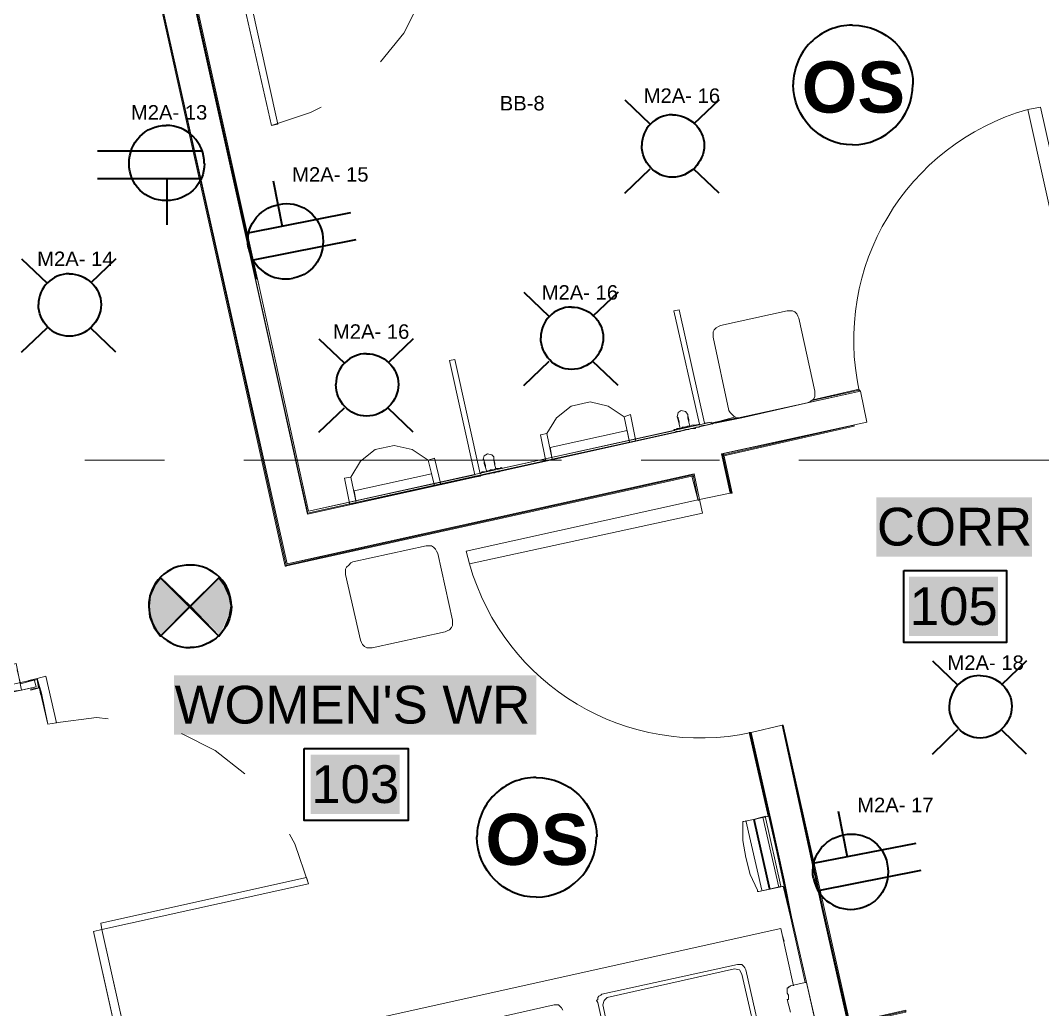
# Model space of a CAD drawing. Header units: millimetres. Extents: x 0.7 to 36.3, y 0.7 to 47.9.
# Drawn here: x 24.331 to 25.939, y 11.575 to 13.131 of the extents above; entities that cross this region are included whole.
import ezdxf

# ---------------------------------------------------------------- set-up
doc = ezdxf.new("R2010")
doc.units = ezdxf.units.MM
doc.header["$LTSCALE"] = 0.007
doc.linetypes.add('DASHEDX2', pattern=[38.1, 25.4, -12.7])
for name, color, linetype in [('PDF2_Geometry', 7, 'Continuous'), ('PDF2_Text', 100, 'DASHEDX2'), ('PDF_Text', 7, 'Continuous')]:
    doc.layers.add(name, color=color, linetype=linetype)
for name, color, linetype, true_color in [('PDF2_Solid Fills', 7, 'Continuous', 0x7f7f7f), ('PDF_Geometry', 7, 'Continuous', 0x777777), ('PDF_Solid Fills', 7, 'Continuous', 0xffffff)]:
    doc.layers.add(name, color=color, linetype=linetype, true_color=true_color)
doc.styles.add('PDF Arial', font='arial.ttf')
doc.styles.add('PDF ArialRoundedMT Bold', font='arialbd.ttf')

msp = doc.modelspace()

# ---------------------------------------------------------------- hatches: boundary and pattern name
at = {"layer": 'PDF2_Solid Fills', "transparency": 33554559}
for points in [[(24.5978, 12.2112), (24.5545, 12.2546), (24.5512, 12.2546), (24.5345, 12.2279), (24.5328, 12.2112), (24.5412, 12.1762), (24.5528, 12.1662)], [(24.6595, 12.2312), (24.6445, 12.2546), (24.6412, 12.2546), (24.5978, 12.2112), (24.6445, 12.1646), (24.6612, 12.2029)]]:
    msp.add_hatch(color=256, dxfattribs=at).paths.add_polyline_path(points)

# ---------------------------------------------------------------- linework, layer by layer
at = {"layer": 'PDF2_Geometry', "lineweight": 35}
for points in [[(24.4518, 12.9261), (24.6168, 12.9261)], [(24.4518, 12.8827), (24.6168, 12.8827)], [(24.5618, 12.8094), (24.5618, 12.8827)], [(24.7282, 12.8791), (24.7424, 12.8071)], [(24.8503, 12.8283), (24.6884, 12.7965)], [(24.8587, 12.7858), (24.6968, 12.754)], [(24.6428, 12.1629), (24.5512, 12.2546)], [(24.5512, 12.1629), (24.6428, 12.2546)], [(25.6172, 11.8874), (25.6314, 11.8155)], [(25.7393, 11.8367), (25.5774, 11.8049)], [(25.7476, 11.7942), (25.5858, 11.7623)]]:
    msp.add_lwpolyline(points, dxfattribs=at)
msp.add_lwpolyline([(24.6628, 12.2096, 0.413494), (24.5978, 12.2746, 0.423077), (24.5328, 12.2096, 0.413494), (24.5978, 12.1446)], format="xyb", dxfattribs=at)
for points in [[(24.5978, 12.2096), (24.5512, 12.2546), (24.5412, 12.2412), (24.5345, 12.2262), (24.5328, 12.2096), (24.5345, 12.1929), (24.5412, 12.1762), (24.5512, 12.1629)], [(24.5978, 12.2096), (24.6428, 12.1629), (24.6528, 12.1762), (24.6595, 12.1929), (24.6628, 12.2096), (24.6595, 12.2262), (24.6528, 12.2412), (24.6428, 12.2546)]]:
    msp.add_lwpolyline(points, close=True, dxfattribs=at)
for centre, radius, start, end in [((25.6399, 13.0305), 0.0932, 89.9056, 180.0944), ((25.639, 13.0314), 0.096, 270.6194, 359.3806), ((24.5604, 12.9063), 0.0597, 359.7603, 90.2397), ((24.7483, 12.7842), 0.0597, 190.8792, 281.3587), ((25.1423, 11.8472), 0.0932, 89.9056, 180.0944), ((25.1414, 11.8481), 0.096, 270.6194, 359.3806), ((25.6373, 11.7926), 0.0597, 190.8792, 281.3587)]:
    msp.add_arc(centre, radius, start, end, dxfattribs=at)
for points in [[(25.6401, 13.1236), (25.6917, 13.1236), (25.7351, 13.082), (25.7351, 13.0303)], [(25.6401, 12.9353), (25.5884, 12.9353), (25.5467, 12.9787), (25.5467, 13.0303)], [(24.5018, 12.9061), (24.5018, 12.9394), (24.5268, 12.9661), (24.5602, 12.9661)], [(24.5602, 12.8477), (24.5268, 12.8477), (24.5018, 12.8727), (24.5018, 12.9061)], [(24.6202, 12.9061), (24.6202, 12.8727), (24.5935, 12.8477), (24.5602, 12.8477)], [(24.6897, 12.773), (24.6832, 12.8057), (24.7046, 12.8353), (24.7373, 12.8418)], [(24.7373, 12.8418), (24.77, 12.8482), (24.7993, 12.8285), (24.8058, 12.7958)], [(24.8058, 12.7958), (24.8122, 12.7631), (24.7928, 12.7321), (24.7601, 12.7257)], [(24.6628, 12.2096), (24.6628, 12.1746), (24.6328, 12.1446), (24.5978, 12.1446)], [(25.1424, 11.9403), (25.1941, 11.9403), (25.2374, 11.8987), (25.2374, 11.847)], [(25.6262, 11.8501), (25.659, 11.8566), (25.6883, 11.8369), (25.6947, 11.8041)], [(25.1424, 11.752), (25.0908, 11.752), (25.0491, 11.7953), (25.0491, 11.847)], [(25.5786, 11.7813), (25.5722, 11.814), (25.5935, 11.8437), (25.6262, 11.8501)], [(25.6947, 11.8041), (25.7012, 11.7714), (25.6818, 11.7405), (25.6491, 11.734)]]:
    msp.add_open_spline(points, degree=3, dxfattribs=at)
at = {"layer": 'PDF_Geometry', "lineweight": 18}
msp.add_lwpolyline([(24.5173, 13.3178), (24.7507, 12.2762), (24.7973, 12.2862), (25.3906, 12.4178), (25.399, 12.3778), (25.4473, 12.3878), (25.434, 12.4495), (25.6623, 12.4995), (25.6523, 12.5478), (25.4223, 12.4978), (25.374, 12.4862), (24.7823, 12.3545), (24.4307, 13.9394), (24.4623, 13.9478), (24.4423, 14.0378), (24.3507, 14.0178), (24.3707, 13.9261), (24.3823, 13.9294), (24.3823, 13.9278)], dxfattribs=at)
at = {"layer": 'PDF_Geometry', "lineweight": 9}
for points in [[(24.584, 13.4445), (24.5423, 13.4361), (24.7007, 12.7245), (24.7823, 12.3578), (24.7823, 12.3562), (25.4173, 12.4962), (25.4173, 12.4995), (25.4173, 12.4978)], [(24.5457, 13.4361), (24.7057, 12.7145)], [(25.389, 12.4162), (24.749, 12.2745), (24.749, 12.2728), (24.7473, 12.2728), (24.5157, 13.3178), (24.4557, 13.3045), (24.5273, 13.3211), (24.5257, 13.3328), (24.4523, 13.3178), (24.4557, 13.3045), (24.4523, 13.3178), (24.5007, 13.3278), (24.5007, 13.3295), (24.509, 13.3311), (24.5073, 13.3445), (24.509, 13.3445), (24.5107, 13.3311), (24.524, 13.3345)], [(25.3906, 12.4178), (24.7507, 12.2762), (24.5173, 13.3178), (24.749, 12.2745), (24.5173, 13.3178)], [(24.804, 12.9945), (24.7873, 12.9861), (24.7257, 12.9661), (24.7357, 12.9678), (24.664, 13.2928), (24.6523, 13.2895), (24.7257, 12.9661)], [(24.9607, 13.1645), (24.934, 13.1111), (24.8973, 13.0661)], [(24.704, 12.7245), (24.784, 12.3595), (24.704, 12.7245), (24.7007, 12.7245)], [(25.5773, 12.5345), (25.6506, 12.5512), (25.6506, 12.5495), (25.6523, 12.5478), (25.569, 12.5295)], [(25.159, 12.4812), (25.174, 12.5062), (25.1973, 12.5245), (25.2273, 12.5312), (25.2556, 12.5245), (25.2806, 12.5078)], [(25.364, 12.5078), (25.3656, 12.5145), (25.3706, 12.5178), (25.3773, 12.5162), (25.3806, 12.5112), (25.3806, 12.5095), (25.3823, 12.5028), (25.3823, 12.4995), (25.384, 12.4928), (25.3823, 12.4995), (25.3806, 12.5062), (25.3806, 12.5112)], [(25.0456, 12.4162), (24.784, 12.3595), (25.4173, 12.4995), (25.4073, 12.4978)], [(25.399, 12.4962), (25.3923, 12.4945)], [(25.4556, 12.5078), (25.4256, 12.4995), (25.4173, 12.4978), (25.424, 12.4995), (25.459, 12.5062), (25.424, 12.4995)], [(25.4656, 12.5062), (25.424, 12.4978), (25.424, 12.4995), (25.419, 12.4978)], [(25.4223, 12.4978), (25.419, 12.4962)], [(25.399, 12.4912), (25.394, 12.4912), (25.3923, 12.4895), (25.389, 12.4895), (25.3856, 12.4895), (25.3823, 12.4878), (25.3773, 12.4878), (25.3723, 12.4862), (25.369, 12.4845), (25.3656, 12.4845), (25.3623, 12.4845), (25.3606, 12.4828), (25.089, 12.4228), (25.0873, 12.4228), (25.084, 12.4212), (25.0806, 12.4212), (25.0773, 12.4195), (25.0723, 12.4195), (25.069, 12.4178), (25.064, 12.4178), (25.0606, 12.4162), (25.059, 12.4162), (25.0573, 12.4162), (25.054, 12.4145), (25.0456, 12.4128), (24.7823, 12.3545)], [(25.3606, 12.4862), (25.0873, 12.4262)], [(25.3673, 12.4895), (25.364, 12.4895), (25.3623, 12.4878), (25.3606, 12.4878), (25.359, 12.4878), (25.3606, 12.4878), (25.3623, 12.4878), (25.364, 12.4895), (25.3673, 12.4895), (25.369, 12.4895)], [(25.3923, 12.4945), (25.3923, 12.4945)], [(25.3923, 12.4945), (25.3923, 12.4945)], [(25.394, 12.4912), (25.394, 12.4912)], [(25.394, 12.4912), (25.394, 12.4912)], [(25.399, 12.4928), (25.4073, 12.4945)], [(25.399, 12.4928), (25.399, 12.4928)], [(25.4073, 12.4945), (25.4073, 12.4945)], [(25.4473, 12.3878), (25.449, 12.3878), (25.4506, 12.3878), (25.4373, 12.4478), (25.6423, 12.4945), (25.6423, 12.4928), (25.4373, 12.4462), (25.4373, 12.4478), (25.6423, 12.4945), (25.4356, 12.4495), (25.4373, 12.4478)], [(24.8507, 12.4128), (24.8657, 12.4378), (24.889, 12.4562), (24.919, 12.4628), (24.9473, 12.4562), (24.9723, 12.4395)], [(25.059, 12.4412), (25.0606, 12.4462), (25.0656, 12.4495), (25.0723, 12.4478), (25.0756, 12.4445), (25.0756, 12.4412), (25.0773, 12.4345), (25.0773, 12.4312), (25.079, 12.4262), (25.0773, 12.4312), (25.0756, 12.4395), (25.0756, 12.4428), (25.0756, 12.4445)], [(25.4356, 12.4495), (25.449, 12.3878), (25.4356, 12.4495)], [(24.4323, 12.4395), (24.5573, 12.4395)], [(24.6823, 12.4395), (25.1823, 12.4395)], [(25.3073, 12.4395), (25.4306, 12.4395)], [(25.5556, 12.4395), (26.0556, 12.4395)], [(25.0556, 12.4195), (25.054, 12.4178)], [(25.064, 12.4212), (25.059, 12.4212), (25.0573, 12.4212), (25.0556, 12.4195), (25.0573, 12.4212), (25.059, 12.4212), (25.064, 12.4212), (25.064, 12.4228), (25.064, 12.4212), (25.059, 12.4212), (25.0573, 12.4212), (25.0556, 12.4195), (25.0573, 12.4212), (25.059, 12.4212), (25.064, 12.4212), (25.0673, 12.4228), (25.0706, 12.4245), (25.074, 12.4245), (25.0756, 12.4245), (25.0773, 12.4245)], [(25.0556, 12.4195), (25.0556, 12.4195)], [(25.0556, 12.4195), (25.0556, 12.4195)], [(25.0656, 12.4228), (25.0673, 12.4228), (25.069, 12.4228), (25.0706, 12.4245), (25.0756, 12.4245), (25.079, 12.4262), (25.084, 12.4262), (25.0856, 12.4262), (25.0873, 12.4278), (25.0856, 12.4262), (25.084, 12.4262), (25.079, 12.4262)], [(25.399, 12.3778), (25.3973, 12.3762), (25.3873, 12.4145), (25.389, 12.4145), (25.389, 12.4162), (25.3973, 12.3762)], [(25.389, 12.4162), (25.3973, 12.3762), (25.389, 12.4162)], [(25.3973, 12.3762), (25.3973, 12.3762)], [(24.3523, 12.0945), (24.3557, 12.0828), (24.3323, 12.0778), (24.324, 12.1195), (24.3107, 12.1162), (24.319, 12.0762), (24.3323, 12.0778), (24.319, 12.0762), (23.7374, 11.9462), (23.7374, 11.9445), (23.724, 11.9428), (23.7274, 11.9312), (23.7257, 11.9295)], [(24.3257, 12.1095), (24.3307, 12.0878), (24.344, 12.0912), (24.344, 12.0928), (24.3573, 12.0962), (24.3707, 12.0995), (24.3873, 12.0262), (24.3707, 12.0995), (24.3573, 12.0962), (24.374, 12.0245), (24.3873, 12.0262), (24.374, 12.0245), (24.364, 12.0728), (24.3623, 12.0712), (24.3607, 12.0812), (24.3473, 12.0778), (24.3473, 12.0795), (24.359, 12.0812), (24.3573, 12.0945)], [(23.7274, 11.9445), (24.3557, 12.0828), (24.3523, 12.0945), (23.7257, 11.9545), (23.7274, 11.9445), (23.7257, 11.9545)], [(24.3857, 12.0262), (24.4507, 12.0345), (24.469, 12.0328)], [(25.6506, 11.4745), (25.5923, 11.7329), (25.529, 12.0228), (25.5306, 12.0228), (25.594, 11.7329), (25.5306, 12.0228), (25.5956, 11.7329), (25.6356, 11.5545), (25.724, 11.5745), (25.724, 11.5729), (25.724, 11.5712), (25.634, 11.5512), (25.724, 11.5712)], [(25.5306, 12.0228), (25.5306, 12.0228)], [(24.584, 12.0095), (24.6373, 11.9828), (24.684, 11.9462)], [(25.5073, 11.8795), (25.4773, 12.0112), (25.479, 12.0112), (25.5106, 11.8695), (25.509, 11.8795), (25.5323, 11.7695), (25.5223, 11.7679), (25.509, 11.7645), (25.4923, 11.7612), (25.5323, 11.7695), (25.5306, 11.7795)], [(25.479, 12.0112), (25.4806, 12.0112), (25.5123, 11.8695), (25.5323, 11.7795), (25.544, 11.7212), (25.5306, 11.7795), (25.5323, 11.7795), (25.5306, 11.7795), (25.5323, 11.7795), (25.5306, 11.7795), (25.5106, 11.8695)], [(25.4973, 11.7629), (25.4723, 11.8729)], [(25.509, 11.7645), (25.484, 11.8745)], [(25.5106, 11.7645), (25.4856, 11.8745)], [(25.524, 11.7679), (25.499, 11.8779)], [(24.754, 11.8512), (24.7623, 11.8362), (24.784, 11.7729), (24.7807, 11.7829), (24.4573, 11.7112), (24.459, 11.7012), (24.784, 11.7729)], [(25.5656, 11.6179), (25.5423, 11.7212), (25.5306, 11.7695)], [(25.5606, 11.6479), (25.544, 11.7212), (25.5673, 11.6179), (25.544, 11.7212), (25.5323, 11.7679)], [(25.6323, 11.5529), (25.724, 11.5729), (25.634, 11.5529), (25.594, 11.7329), (25.6523, 11.4745), (25.634, 11.5512)], [(24.284, 11.2529), (24.5323, 11.3079), (24.284, 11.2529), (24.5323, 11.3095), (24.4457, 11.6979), (24.459, 11.7012), (24.5457, 11.3112), (24.589, 11.3195), (24.5457, 11.3112), (24.589, 11.3212)], [(24.564, 11.2295), (24.459, 11.7012), (24.4457, 11.6979), (24.5507, 11.2262), (24.564, 11.2295), (24.5507, 11.2262)], [(25.5323, 11.6829), (25.529, 11.6929), (25.5323, 11.6829)], [(25.504, 11.4962), (25.4723, 11.6379), (25.4706, 11.6412), (25.469, 11.6429), (25.4673, 11.6445), (25.4656, 11.6462), (25.4623, 11.6462), (25.459, 11.6462), (25.2456, 11.5995), (25.244, 11.5979), (25.2406, 11.5962), (25.239, 11.5945), (25.239, 11.5912), (25.2373, 11.5895), (25.239, 11.5862), (25.2706, 11.4445)], [(25.5423, 11.5712), (25.5373, 11.5912), (25.539, 11.5912), (25.539, 11.5945), (25.539, 11.5979), (25.5373, 11.6012), (25.5373, 11.6062), (25.5373, 11.6079), (25.5373, 11.6095), (25.539, 11.6095), (25.539, 11.6112), (25.5406, 11.6112), (25.5423, 11.6129), (25.5656, 11.6179), (25.5673, 11.6179), (25.5806, 11.5595)], [(25.184, 11.5745), (25.1823, 11.5779), (25.1806, 11.5795), (25.179, 11.5812), (25.1773, 11.5829), (25.174, 11.5829), (25.1706, 11.5829), (24.9573, 11.5345)]]:
    msp.add_lwpolyline(points, dxfattribs=at)
for points in [[(24.7023, 12.7245), (24.544, 13.4361)], [(25.4073, 12.4978), (25.3673, 12.6762), (25.359, 12.6745), (25.399, 12.4962), (25.359, 12.6745), (25.3673, 12.6762)], [(25.4323, 12.6512), (25.5373, 12.6745), (25.5406, 12.6745), (25.5456, 12.6745), (25.549, 12.6728), (25.5523, 12.6695), (25.554, 12.6662), (25.5556, 12.6628), (25.5806, 12.5478), (25.5806, 12.5445), (25.5806, 12.5395), (25.579, 12.5362), (25.5756, 12.5328), (25.5723, 12.5312), (25.569, 12.5295), (25.4656, 12.5062), (25.4606, 12.5062), (25.4573, 12.5062), (25.454, 12.5078), (25.4506, 12.5112), (25.4473, 12.5145), (25.4456, 12.5178), (25.4206, 12.6328), (25.4206, 12.6362), (25.4206, 12.6412), (25.4223, 12.6445), (25.4256, 12.6478), (25.429, 12.6495)], [(25.054, 12.4178), (25.014, 12.5978), (25.0056, 12.5962), (25.0456, 12.4162), (25.0056, 12.5962), (25.014, 12.5978)], [(25.574, 12.5328), (25.6506, 12.5495)], [(25.299, 12.4695), (25.2906, 12.5112), (25.2806, 12.5078), (25.289, 12.4678)], [(25.369, 12.4895), (25.3673, 12.4962), (25.3656, 12.5028), (25.364, 12.5078), (25.3656, 12.5062), (25.3673, 12.4995), (25.3673, 12.4962)], [(25.1573, 12.4378), (25.149, 12.4795), (25.159, 12.4812), (25.1673, 12.4412)], [(25.289, 12.4678), (25.2856, 12.4862), (25.164, 12.4595), (25.1673, 12.4412)], [(25.3606, 12.4862), (25.359, 12.4878)], [(25.384, 12.4928), (25.3873, 12.4945), (25.3906, 12.4945), (25.3923, 12.4945), (25.3906, 12.4945), (25.3873, 12.4945)], [(24.9923, 12.4012), (24.9823, 12.4428), (24.9723, 12.4395), (24.9823, 12.3995)], [(25.064, 12.4228), (25.0623, 12.4278), (25.0606, 12.4345), (25.0606, 12.4395), (25.059, 12.4412), (25.0606, 12.4378), (25.0623, 12.4312), (25.0623, 12.4278)], [(24.7473, 12.2728), (24.749, 12.2728), (24.749, 12.2745), (25.389, 12.4162), (25.389, 12.4145), (25.3873, 12.4145)], [(24.9823, 12.3995), (24.9773, 12.4178), (24.8557, 12.3912), (24.859, 12.3728)], [(25.079, 12.4262), (25.084, 12.4262), (25.0856, 12.4262), (25.0873, 12.4278), (25.0856, 12.4262), (25.084, 12.4262)], [(25.0873, 12.4278), (25.089, 12.4262)], [(24.849, 12.3695), (24.8407, 12.4112), (24.8507, 12.4128), (24.859, 12.3728)], [(24.999, 12.1695), (25.0023, 12.1712), (25.0056, 12.1728), (25.009, 12.1762), (25.0106, 12.1795), (25.0106, 12.1845), (25.0106, 12.1878), (24.9873, 12.2928), (24.9856, 12.2962), (24.984, 12.2995), (24.9807, 12.3028), (24.9773, 12.3045), (24.9723, 12.3045), (24.969, 12.3045), (24.854, 12.2795), (24.8507, 12.2778), (24.8473, 12.2745), (24.844, 12.2712), (24.8423, 12.2678), (24.8423, 12.2645), (24.8423, 12.2595), (24.8657, 12.1562), (24.8673, 12.1528), (24.869, 12.1495), (24.8723, 12.1462), (24.8757, 12.1445), (24.8807, 12.1445), (24.884, 12.1445)], [(24.3573, 12.0945), (24.359, 12.0812), (24.3473, 12.0795), (24.3473, 12.0778), (24.3607, 12.0812), (24.3623, 12.0712), (24.364, 12.0728), (24.3573, 12.0962), (24.344, 12.0928), (24.344, 12.0912)], [(24.3573, 12.0962), (24.344, 12.0928), (24.344, 12.0912), (24.344, 12.0928)], [(24.364, 12.0728), (24.3623, 12.0712), (24.3607, 12.0812), (24.3473, 12.0778), (24.3473, 12.0795), (24.359, 12.0812), (24.3573, 12.0945), (24.359, 12.0812), (24.3473, 12.0795), (24.3473, 12.0778), (24.3607, 12.0812), (24.3623, 12.0712)], [(25.469, 11.8712), (25.4673, 11.8712), (25.4673, 11.8695), (25.4673, 11.8412), (25.4723, 11.8145), (25.479, 11.7879), (25.4906, 11.7629), (25.4906, 11.7612), (25.4923, 11.7612), (25.4906, 11.7612), (25.4906, 11.7629), (25.479, 11.7879), (25.4723, 11.8145), (25.4673, 11.8412), (25.4673, 11.8695), (25.4673, 11.8712)], [(25.484, 11.8745), (25.4973, 11.8779), (25.509, 11.8795), (25.469, 11.8712)], [(25.499, 11.8779), (25.4856, 11.8745), (25.499, 11.8779), (25.5023, 11.8795)], [(25.5023, 11.8795), (25.5273, 11.7695)], [(25.5106, 11.8695), (25.5123, 11.8695), (25.5106, 11.8695), (25.5123, 11.8695)], [(25.524, 11.7679), (25.5273, 11.7695), (25.524, 11.7679), (25.5106, 11.7645)], [(24.589, 11.3195), (24.5523, 11.4862), (25.5273, 11.7029), (24.5523, 11.4862)], [(25.5273, 11.7029), (25.5473, 11.6129)], [(25.4956, 11.5012), (25.494, 11.4929), (25.4873, 11.4879), (25.289, 11.4445), (25.2806, 11.4462), (25.2756, 11.4512), (25.2473, 11.5829), (25.249, 11.5895), (25.254, 11.5945), (25.454, 11.6395), (25.4623, 11.6379), (25.4656, 11.6312)]]:
    msp.add_lwpolyline(points, close=True, dxfattribs=at)
at = {"layer": 'PDF_Geometry', "lineweight": 35}
for points in [[(25.2816, 13.0061), (25.3216, 12.9678)], [(25.43, 13.0061), (25.39, 12.9678)], [(25.2816, 12.8595), (25.3216, 12.8978)], [(25.43, 12.8595), (25.39, 12.8978)], [(24.3326, 12.756), (24.3726, 12.7177)], [(24.4809, 12.756), (24.4409, 12.7177)], [(25.1228, 12.7037), (25.1628, 12.6654)], [(25.2711, 12.7037), (25.2311, 12.6654)], [(24.3326, 12.6093), (24.3726, 12.6477)], [(24.4809, 12.6093), (24.4409, 12.6477)], [(24.8004, 12.6303), (24.8404, 12.592)], [(24.9488, 12.6303), (24.9088, 12.592)], [(25.1228, 12.5571), (25.1628, 12.5954)], [(25.2711, 12.5571), (25.2311, 12.5954)], [(24.8004, 12.4837), (24.8404, 12.522)], [(24.9488, 12.4837), (24.9088, 12.522)], [(25.7656, 12.124), (25.8056, 12.0857)], [(25.9139, 12.124), (25.8739, 12.0857)], [(25.7656, 11.9773), (25.8056, 12.0157)], [(25.9139, 11.9773), (25.8739, 12.0157)]]:
    msp.add_lwpolyline(points, dxfattribs=at)
at = {"layer": 'PDF_Geometry', "lineweight": 13}
for points in [[(25.9973, 12.6245), (25.9156, 12.9911), (25.9356, 12.9945), (26.0173, 12.6295)], [(25.404, 12.3562), (25.0373, 12.2762), (25.0323, 12.2962), (25.399, 12.3778)]]:
    msp.add_lwpolyline(points, close=True, dxfattribs=at)
at = {"layer": 'PDF_Geometry', "lineweight": 9}
msp.add_lwpolyline([(25.384, 12.4928), (25.3873, 12.4945), (25.3906, 12.4945), (25.3923, 12.4945), (25.3906, 12.4945), (25.3873, 12.4945), (25.384, 12.4928), (25.3806, 12.4928), (25.3756, 12.4912), (25.374, 12.4912), (25.3723, 12.4912), (25.3706, 12.4895), (25.369, 12.4895, 0.010637), (25.3756, 12.4912), (25.379, 12.4912), (25.3806, 12.4928), (25.3823, 12.4928)], format="xyb", dxfattribs=at)
at = {"layer": 'PDF_Geometry', "color": 7, "lineweight": 35}
for points in [[(25.7206, 12.2662), (25.8823, 12.2662), (25.8823, 12.1528), (25.7206, 12.1528)], [(24.7773, 11.9862), (24.9407, 11.9862), (24.9407, 11.8729), (24.7773, 11.8729)]]:
    msp.add_lwpolyline(points, close=True, dxfattribs=at)
at = {"layer": 'PDF_Geometry', "lineweight": 18}
msp.add_lwpolyline([(25.5923, 11.7329), (25.529, 12.0228), (25.4806, 12.0112), (25.544, 11.7212), (25.604, 11.4579), (25.6523, 11.4679)], close=True, dxfattribs=at)
at = {"layer": 'PDF_Geometry', "lineweight": 35}
for centre in [(25.3567, 12.9344), (24.4076, 12.6843), (25.1978, 12.632), (24.8755, 12.5586), (25.8406, 12.0523)]:
    msp.add_arc(centre, 0.0484, 90.0411, 179.9589, dxfattribs=at)
at = {"layer": 'PDF_Geometry', "lineweight": 9}
for centre, start, end in [((26.0191, 12.6284), 105.9277, 192.335), ((25.4, 12.3797), 195.9277, 282.335)]:
    msp.add_arc(centre, 0.3772, start, end, dxfattribs=at)
at = {"layer": 'PDF_Geometry', "lineweight": 35}
for points in [[(25.3566, 12.9828), (25.3833, 12.9828), (25.4066, 12.9611), (25.4066, 12.9345)], [(25.3566, 12.8845), (25.33, 12.8845), (25.3083, 12.9078), (25.3083, 12.9345)], [(25.4066, 12.9345), (25.4066, 12.9078), (25.3833, 12.8845), (25.3566, 12.8845)], [(24.4076, 12.7327), (24.4342, 12.7327), (24.4576, 12.711), (24.4576, 12.6843)], [(24.4076, 12.6343), (24.3809, 12.6343), (24.3592, 12.6577), (24.3592, 12.6843)], [(24.4576, 12.6843), (24.4576, 12.6577), (24.4342, 12.6343), (24.4076, 12.6343)], [(25.1978, 12.6804), (25.2245, 12.6804), (25.2478, 12.6587), (25.2478, 12.6321)], [(25.1978, 12.5821), (25.1711, 12.5821), (25.1495, 12.6054), (25.1495, 12.6321)], [(25.2478, 12.6321), (25.2478, 12.6054), (25.2245, 12.5821), (25.1978, 12.5821)], [(24.8754, 12.607), (24.9021, 12.607), (24.9254, 12.5853), (24.9254, 12.5587)], [(24.8754, 12.5087), (24.8488, 12.5087), (24.8271, 12.532), (24.8271, 12.5587)], [(24.9254, 12.5587), (24.9254, 12.532), (24.9021, 12.5087), (24.8754, 12.5087)], [(25.8406, 12.1007), (25.8673, 12.1007), (25.8906, 12.079), (25.8906, 12.0523)], [(25.8406, 12.0023), (25.8139, 12.0023), (25.7923, 12.0257), (25.7923, 12.0523)], [(25.8906, 12.0523), (25.8906, 12.0257), (25.8673, 12.0023), (25.8406, 12.0023)]]:
    msp.add_open_spline(points, degree=3, dxfattribs=at)
at = {"layer": 'PDF_Solid Fills', "lineweight": 35, "transparency": 33554559}
for points in [[(25.6773, 12.2878), (25.9223, 12.2878), (25.6773, 12.3812), (25.9223, 12.3812)], [(25.729, 12.1628), (25.8689, 12.1628), (25.729, 12.2562), (25.8689, 12.2562)], [(24.5723, 12.0078), (25.1423, 12.0078), (24.5723, 12.1012), (25.1423, 12.1012)], [(24.7873, 11.8828), (24.9273, 11.8828), (24.7873, 11.9762), (24.9273, 11.9762)]]:
    msp.add_solid(points, dxfattribs=at)

# ---------------------------------------------------------------- texts
at = {"layer": 'PDF2_Text', "char_height": 0.08049, "attachment_point": 4, "style": 'PDF ArialRoundedMT Bold'}
for insert in [(25.5601, 13.0258), (25.0624, 11.8425)]:
    msp.add_mtext('OS', dxfattribs=dict(at, insert=insert))
at = {"layer": 'PDF_Text', "attachment_point": 4, "style": 'PDF Arial'}
for s, insert, char_height in [('BB-8', (25.0849, 13.0008), 0.02276), ('M2A- 16', (25.3114, 13.0127), 0.02276), ('M2A- 13', (24.5046, 12.9864), 0.02276), ('M2A- 15', (24.7583, 12.8888), 0.02276), ('M2A- 14', (24.3571, 12.7562), 0.02276), ('M2A- 16', (25.1509, 12.7032), 0.02276), ('M2A- 16', (24.8225, 12.6416), 0.02276), ('CORR', (25.6783, 12.3345), 0.05939), ('105', (25.73, 12.2095), 0.05939), ('M2A- 18', (25.7893, 12.1208), 0.02276), ("WOMEN'S WR", (24.5733, 12.0545), 0.05939), ('103', (24.7883, 11.9295), 0.05939), ('M2A- 17', (25.6473, 11.8972), 0.02276)]:
    msp.add_mtext(s, dxfattribs=dict(at, insert=insert, char_height=char_height))

doc.saveas('drawing.dxf')
